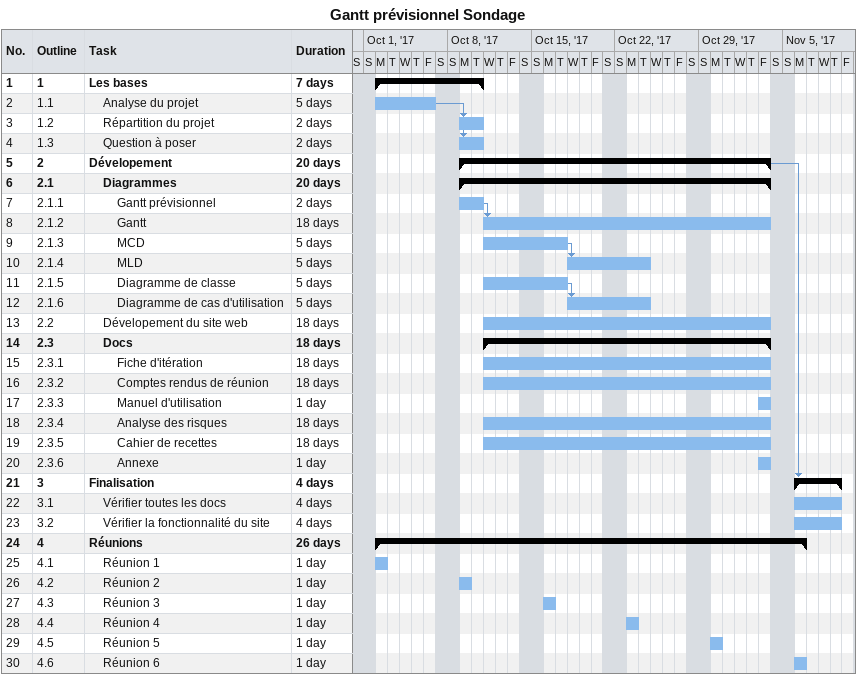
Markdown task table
Gantt prévisionnel Sondage

| ID | WBS | Task | Duration | Start | Finish | Predecessors |
|---|---|---|---|---|---|---|
| 1 | 1 | **Les bases** | 7d | 2017-10-02 | 2017-10-10 |  |
| 2 | 1.1 | Analyse du projet | 5d | 2017-10-02 | 2017-10-06 |  |
| 3 | 1.2 | Répartition du projet | 2d | 2017-10-09 | 2017-10-10 | 2 |
| 4 | 1.3 | Question à poser | 2d | 2017-10-09 | 2017-10-10 | 2 |
| 5 | 2 | **Dévelopement** | 20d | 2017-10-09 | 2017-11-03 |  |
| 6 | 2.1 | **Diagrammes** | 20d | 2017-10-09 | 2017-11-03 |  |
| 7 | 2.1.1 | Gantt prévisionnel | 2d | 2017-10-09 | 2017-10-10 |  |
| 8 | 2.1.2 | Gantt | 18d | 2017-10-11 | 2017-11-03 | 7 |
| 9 | 2.1.3 | MCD | 5d | 2017-10-11 | 2017-10-17 |  |
| 10 | 2.1.4 | MLD | 5d | 2017-10-18 | 2017-10-24 | 9 |
| 11 | 2.1.5 | Diagramme de classe | 5d | 2017-10-11 | 2017-10-17 |  |
| 12 | 2.1.6 | Diagramme de cas d'utilisation | 5d | 2017-10-18 | 2017-10-24 | 11 |
| 13 | 2.2 | Dévelopement du site web | 18d | 2017-10-11 | 2017-11-03 |  |
| 14 | 2.3 | **Docs** | 18d | 2017-10-11 | 2017-11-03 |  |
| 15 | 2.3.1 | Fiche d'itération | 18d | 2017-10-11 | 2017-11-03 |  |
| 16 | 2.3.2 | Comptes rendus de réunion | 18d | 2017-10-11 | 2017-11-03 |  |
| 17 | 2.3.3 | Manuel d'utilisation | 1d | 2017-11-03 | 2017-11-03 |  |
| 18 | 2.3.4 | Analyse des risques | 18d | 2017-10-11 | 2017-11-03 |  |
| 19 | 2.3.5 | Cahier de recettes | 18d | 2017-10-11 | 2017-11-03 |  |
| 20 | 2.3.6 | Annexe | 1d | 2017-11-03 | 2017-11-03 |  |
| 21 | 3 | **Finalisation** | 4d | 2017-11-06 | 2017-11-09 | 5 |
| 22 | 3.1 | Vérifier toutes les docs | 4d | 2017-11-06 | 2017-11-09 |  |
| 23 | 3.2 | Vérifier la fonctionnalité du site | 4d | 2017-11-06 | 2017-11-09 |  |
| 24 | 4 | **Réunions** | 26d | 2017-10-02 | 2017-11-06 |  |
| 25 | 4.1 | Réunion 1 | 1d | 2017-10-02 | 2017-10-02 |  |
| 26 | 4.2 | Réunion 2 | 1d | 2017-10-09 | 2017-10-09 |  |
| 27 | 4.3 | Réunion 3 | 1d | 2017-10-16 | 2017-10-16 |  |
| 28 | 4.4 | Réunion 4 | 1d | 2017-10-23 | 2017-10-23 |  |
| 29 | 4.5 | Réunion 5 | 1d | 2017-10-30 | 2017-10-30 |  |
| 30 | 4.6 | Réunion 6 | 1d | 2017-11-06 | 2017-11-06 |  |
